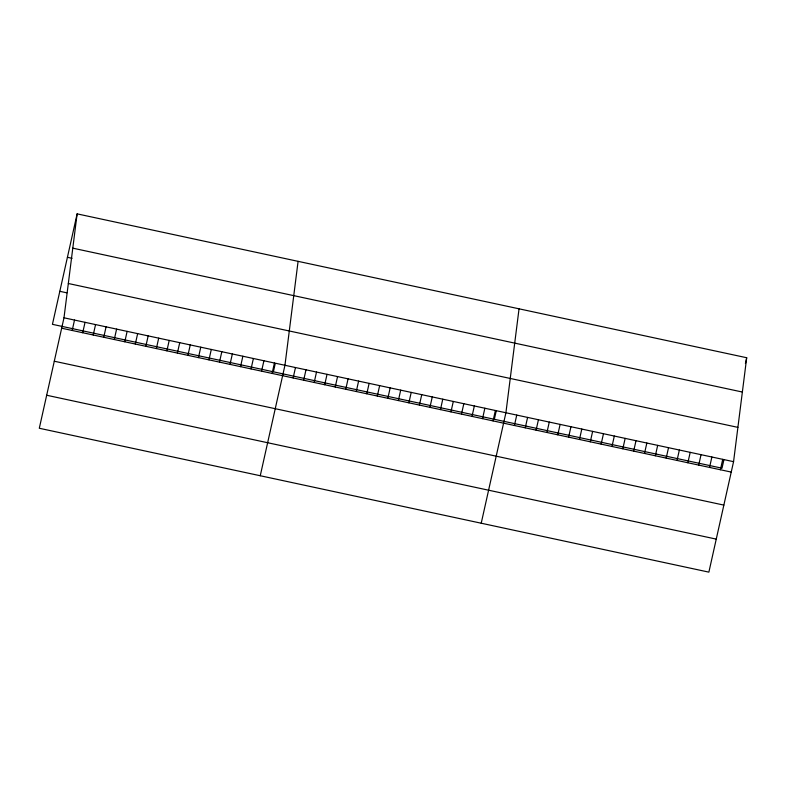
<?xml version="1.0" encoding="UTF-8"?>
<svg xmlns="http://www.w3.org/2000/svg" width="786" height="786" viewBox="0 0 786 786"><rect width="100%" height="100%" fill="white"/><g stroke="black" fill="none" stroke-linecap="round" stroke-linejoin="round"><path stroke-width="1.18" d="M63.99 317.799L77.126 213.861L746.7 357.738L733.564 461.667L708.874 572.139L39.3 428.262L63.99 317.799L733.564 461.667M298.09 261.345L284.954 365.274L260.254 475.746M519.045 308.819L505.909 412.748L481.219 523.221M77.126 213.861L52.436 324.333L722.01 468.201L723.857 459.948M72.184 330.474L74.513 320.059M82.707 332.733L85.035 322.319M93.229 334.993L95.558 324.579M103.752 337.253L106.081 326.838M114.275 339.513L116.603 329.098M124.797 341.772L127.126 331.368M135.32 344.042L137.648 333.628M145.842 346.302L148.171 335.887M156.365 348.562L158.693 338.147M166.887 350.821L169.206 340.407M177.4 353.081L179.729 342.667M187.923 355.341L190.251 344.926M198.445 357.601L200.774 347.186M208.968 359.86L211.296 349.446M219.491 362.12L221.819 351.706M230.013 364.38L232.342 353.975M240.536 366.649L242.864 356.235M251.058 368.909L253.387 358.495M261.581 371.169L263.909 360.754M272.103 373.429L274.432 363.014M273.39 371.807L275.238 363.554M293.149 377.948L295.477 367.534M303.671 380.208L305.99 369.793M314.184 382.468L316.512 372.053M324.706 384.727L327.035 374.323M335.229 386.997L337.558 376.582M345.752 389.257L348.08 378.842M356.274 391.516L358.603 381.102M366.797 393.776L369.125 383.362M377.319 396.036L379.648 385.621M387.842 398.296L390.17 387.881M398.364 400.555L400.693 390.141M408.887 402.815L411.216 392.401M419.41 405.075L421.738 394.67M429.932 407.345L432.261 396.93M440.455 409.604L442.773 399.19M450.968 411.864L453.296 401.45M461.49 414.124L463.819 403.709M472.013 416.384L474.341 405.969M482.535 418.643L484.864 408.229M493.058 420.903L495.386 410.489M494.355 419.282L496.202 411.029M514.417 425.491L516.746 415.087M525.264 427.82L527.593 417.415M536.101 430.158L538.43 419.744M546.948 432.487L549.276 422.072M557.785 434.815L560.113 424.401M568.622 437.144L570.95 426.729M579.469 439.472L581.797 429.058M590.306 441.801L592.634 431.386M601.143 444.129L603.471 433.715M611.989 446.458L614.318 436.043M622.826 448.786L625.155 438.372M633.673 451.115L636.002 440.7M644.51 453.443L646.839 443.039M655.347 455.772L657.676 445.367M666.194 458.11L668.522 447.696M677.031 460.439L679.359 450.024M687.868 462.767L690.196 452.353M698.715 465.096L701.043 454.681M709.552 467.424L711.88 457.01M720.398 469.753L722.727 459.338M745.403 363.515L746.7 357.738M72.793 248.16L742.367 392.037M67.419 257.297L72.096 258.299M68.323 283.5L737.897 427.368M59.815 291.311L66.83 292.824M61.662 328.214L731.235 472.081M54.283 361.226L723.857 505.103M46.679 395.25L716.252 539.117"/></g></svg>
